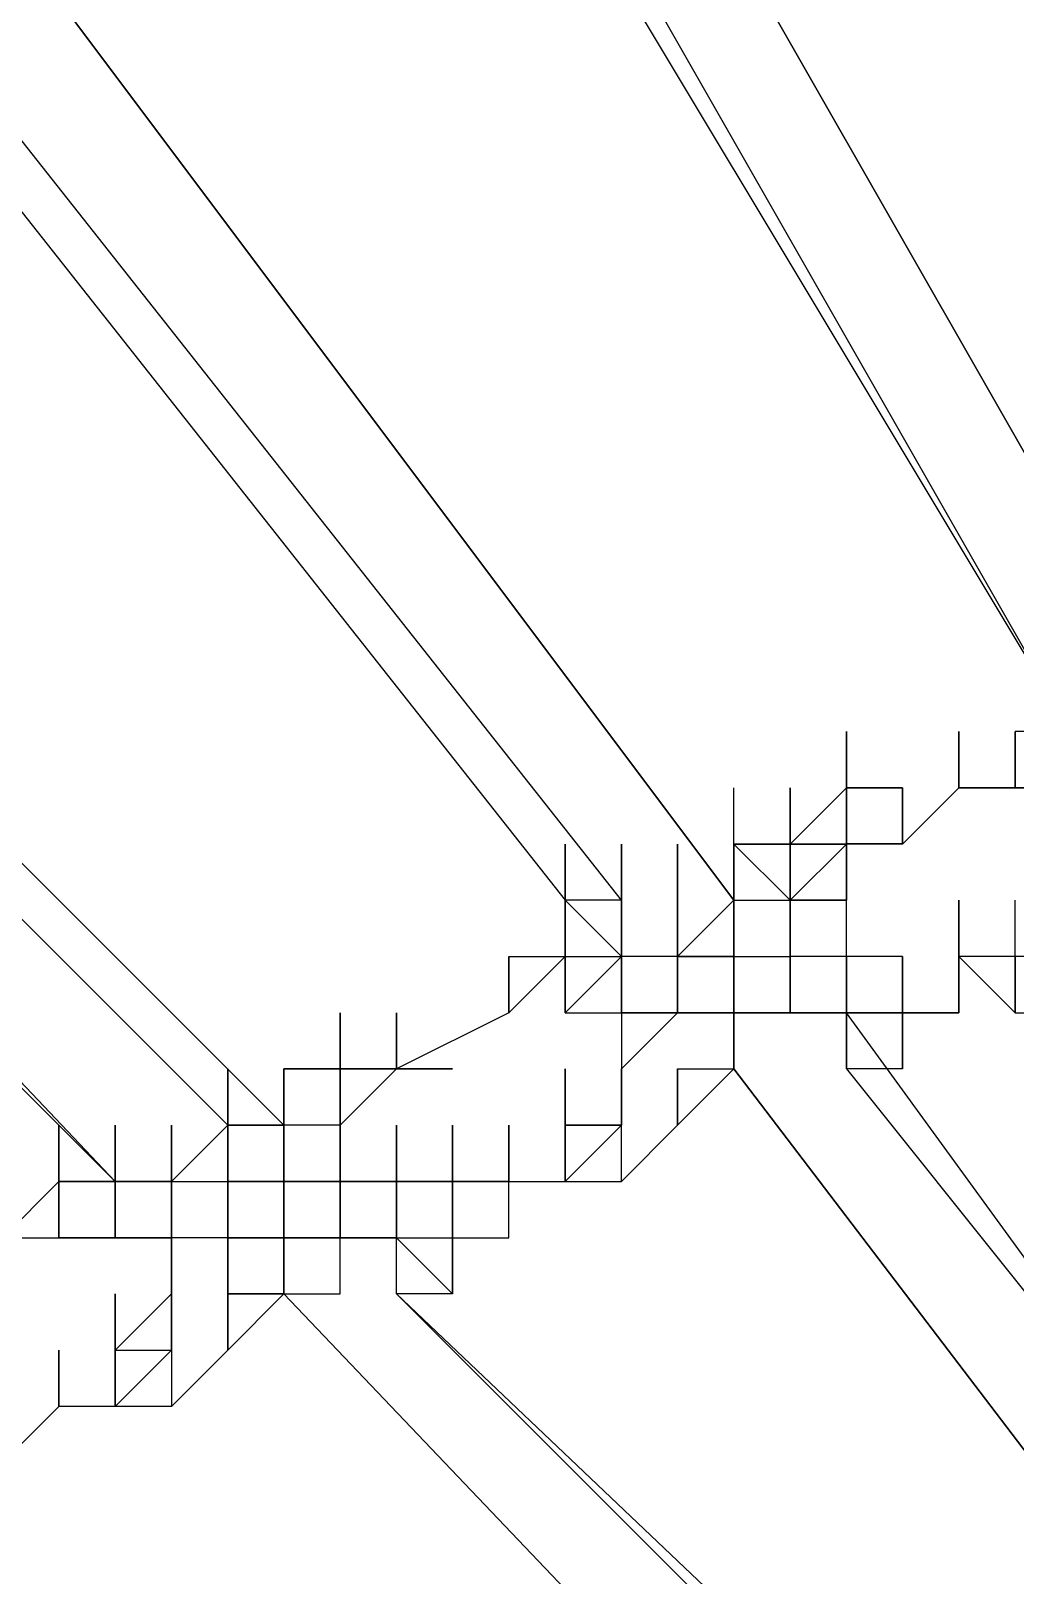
# Model space of a CAD drawing. Header units: inches. Extents: x 3324238 to 135265466, y -1036581 to 20094598.
# Drawn here: x 3353725.373 to 3353726.783, y -519022.365 to -519020.153 of the extents above; entities that cross this region are included whole.
import ezdxf

# ---------------------------------------------------------------- set-up
doc = ezdxf.new("R2010")
doc.units = ezdxf.units.IN
doc.header["$MEASUREMENT"] = 0
doc.layers.add('PDF_Geometry', color=7, linetype='Continuous')

msp = doc.modelspace()

# ---------------------------------------------------------------- linework, layer by layer
at = {"layer": 'PDF_Geometry', "color": 32, "lineweight": 13, "true_color": 0xdd6e00}
msp.add_lwpolyline([(3353740.2386, -519026.0718, 1.00015), (3353717.3563, -519026.0718), (3353717.3563, -519077.0734)], format="xyb", dxfattribs=at)
at = {"layer": 'PDF_Geometry', "lineweight": 25}
for points in [[(3353726.9443, -519021.1569), (3353726.9443, -519021.2375), (3353726.9443, -519021.1569), (3353726.9443, -519021.2375), (3353726.9443, -519021.1569), (3353726.9443, -519021.0763), (3353726.9443, -519021.1569), (3353726.9443, -519021.2375), (3353727.0249, -519021.2375), (3353727.0249, -519021.1569), (3353727.0249, -519021.0763), (3353727.0249, -519021.1569), (3353726.9443, -519021.1569), (3353726.9443, -519021.2375), (3353726.9443, -519021.1569), (3353726.8637, -519021.1569), (3353726.8637, -519021.2375), (3353726.8637, -519021.1569), (3353726.8637, -519021.2375), (3353726.8637, -519021.1569), (3353725.8969, -519019.5455), (3353725.8969, -519019.4649), (3353725.8969, -519019.3843)], [(3353725.8969, -519019.4649), (3353726.8637, -519021.1569), (3353726.7832, -519021.1569), (3353726.7832, -519021.2375), (3353726.8637, -519021.2375), (3353726.7832, -519021.2375), (3353726.7026, -519021.2375), (3353726.7026, -519021.1569), (3353726.7026, -519021.2375), (3353726.7026, -519021.1569)], [(3353727.0249, -519021.1569), (3353726.058, -519019.4649), (3353727.0249, -519021.1569)], [(3353725.1717, -519019.7872), (3353726.3803, -519021.3986), (3353726.3803, -519021.4792), (3353726.2997, -519021.4792), (3353726.2997, -519021.5598), (3353726.2997, -519021.4792), (3353726.2192, -519021.4792), (3353726.2192, -519021.3986), (3353726.1386, -519021.3986), (3353726.1386, -519021.3181), (3353726.1386, -519021.3986), (3353726.1386, -519021.4792), (3353726.058, -519021.5598), (3353725.8969, -519021.6403), (3353725.8969, -519021.5598), (3353725.8969, -519021.6403), (3353725.8969, -519021.5598), (3353725.8969, -519021.6403), (3353725.8969, -519021.5598), (3353725.8969, -519021.6403), (3353725.9774, -519021.6403)], [(3353726.5414, -519021.5598), (3353726.4609, -519021.5598), (3353726.3803, -519021.5598), (3353726.3803, -519021.4792), (3353726.3803, -519021.5598), (3353726.3803, -519021.4792), (3353726.3803, -519021.5598), (3353726.3803, -519021.4792), (3353726.3803, -519021.3986), (3353726.3803, -519021.4792), (3353726.3803, -519021.3986), (3353725.1717, -519019.7872)], [(3353724.93, -519019.8678), (3353726.1386, -519021.3986), (3353726.2192, -519021.4792), (3353726.1386, -519021.5598), (3353726.2192, -519021.5598), (3353726.2192, -519021.6403), (3353726.2192, -519021.7209), (3353726.2192, -519021.6403), (3353726.2192, -519021.7209), (3353726.2192, -519021.6403), (3353726.2192, -519021.7209)], [(3353726.058, -519021.4792), (3353726.1386, -519021.4792), (3353726.2192, -519021.4792), (3353726.2192, -519021.3986), (3353725.0106, -519019.8678)], [(3353725.6552, -519021.7209), (3353724.1243, -519020.1901)], [(3353724.2049, -519020.19), (3353725.7357, -519021.7209), (3353725.7357, -519021.8015), (3353725.7357, -519021.8821), (3353725.7357, -519021.8015), (3353725.7357, -519021.8821), (3353725.7357, -519021.8015), (3353725.7357, -519021.8821), (3353725.7357, -519021.8015), (3353725.7357, -519021.8821), (3353725.7357, -519021.8015), (3353725.7357, -519021.7209), (3353725.7357, -519021.6403)], [(3353725.3329, -519021.8821), (3353725.4134, -519021.8821), (3353725.4134, -519021.8015), (3353725.4134, -519021.8821), (3353725.4134, -519021.8015), (3353725.4134, -519021.8821), (3353725.4134, -519021.8015), (3353725.4134, -519021.8821), (3353725.4134, -519021.8015), (3353725.4134, -519021.7209), (3353725.4134, -519021.8015), (3353725.3329, -519021.8821), (3353725.4134, -519021.8821), (3353725.4134, -519021.8015), (3353725.494, -519021.8015), (3353725.494, -519021.8821), (3353725.5746, -519021.8821), (3353725.5746, -519021.8015), (3353725.494, -519021.8015), (3353725.494, -519021.7209), (3353725.494, -519021.8015), (3353723.9632, -519020.2706)], [(3353724.0437, -519020.2706), (3353725.494, -519021.8015), (3353725.494, -519021.8821), (3353725.494, -519021.8015), (3353725.4134, -519021.8015), (3353725.4134, -519021.8821), (3353725.494, -519021.8821), (3353725.494, -519021.8015), (3353725.494, -519021.7209), (3353725.494, -519021.8015), (3353725.494, -519021.8821), (3353725.494, -519021.8015), (3353725.5746, -519021.8015), (3353725.6552, -519021.7209), (3353725.7357, -519021.7209), (3353725.6552, -519021.7209), (3353725.6552, -519021.8015), (3353725.6552, -519021.8821), (3353725.5746, -519021.8821), (3353725.5746, -519021.8015), (3353725.6552, -519021.8015), (3353725.6552, -519021.7209), (3353725.6552, -519021.8015), (3353725.6552, -519021.7209), (3353725.6552, -519021.6403)], [(3353726.622, -519021.2375), (3353726.622, -519021.3181), (3353726.622, -519021.2375), (3353726.5414, -519021.2375), (3353726.622, -519021.2375), (3353726.622, -519021.3181), (3353726.5414, -519021.3181), (3353726.5414, -519021.2375), (3353726.5414, -519021.1569), (3353726.5414, -519021.2375), (3353726.5414, -519021.1569)], [(3353726.7026, -519021.2375), (3353726.7026, -519021.1569)], [(3353726.7832, -519021.2375), (3353726.7832, -519021.1569)], [(3353726.7832, -519021.2375), (3353726.7832, -519021.1569)], [(3353726.2192, -519021.3986), (3353726.2192, -519021.3181), (3353726.2192, -519021.3986), (3353726.2192, -519021.4792), (3353726.2192, -519021.5598), (3353726.2997, -519021.5598), (3353726.2997, -519021.4792), (3353726.2997, -519021.3986), (3353726.2997, -519021.4792), (3353726.2997, -519021.5598), (3353726.3803, -519021.5598), (3353726.3803, -519021.4792), (3353726.3803, -519021.3986), (3353726.3803, -519021.4792), (3353726.3803, -519021.3986), (3353726.3803, -519021.4792), (3353726.4609, -519021.4792), (3353726.4609, -519021.5598), (3353726.4609, -519021.4792), (3353726.4609, -519021.5598), (3353726.4609, -519021.4792), (3353726.4609, -519021.3986), (3353726.4609, -519021.4792), (3353726.4609, -519021.3986), (3353726.4609, -519021.4792), (3353726.4609, -519021.3986), (3353726.4609, -519021.4792), (3353726.4609, -519021.3986), (3353726.4609, -519021.4792), (3353726.4609, -519021.3986), (3353726.4609, -519021.3181), (3353726.5414, -519021.3181), (3353726.4609, -519021.3181), (3353726.4609, -519021.2375), (3353726.4609, -519021.3181), (3353726.5414, -519021.3181), (3353726.5414, -519021.2375), (3353726.4609, -519021.3181), (3353726.4609, -519021.2375), (3353726.4609, -519021.3181), (3353726.4609, -519021.2375), (3353726.4609, -519021.3181), (3353726.3803, -519021.3181), (3353726.3803, -519021.2375)], [(3353727.8306, -519023.3324), (3353726.5414, -519021.5598), (3353726.5414, -519021.6403), (3353726.5414, -519021.5598), (3353726.5414, -519021.4792), (3353726.5414, -519021.3986), (3353726.4609, -519021.3986), (3353726.4609, -519021.3181), (3353726.4609, -519021.2375), (3353726.4609, -519021.3181), (3353726.5414, -519021.3181), (3353726.5414, -519021.2375), (3353726.5414, -519021.3181), (3353726.5414, -519021.2375), (3353726.5414, -519021.3181), (3353726.5414, -519021.2375), (3353726.5414, -519021.3181), (3353726.5414, -519021.2375), (3353726.5414, -519021.3181), (3353726.5414, -519021.2375)], [(3353726.5414, -519021.3181), (3353726.5414, -519021.2375), (3353726.5414, -519021.3181)], [(3353726.5414, -519021.3181), (3353726.5414, -519021.2375)], [(3353726.5415, -519021.318), (3353726.5415, -519021.2375)], [(3353726.5415, -519021.318), (3353726.5415, -519021.2375)], [(3353726.7026, -519021.2375), (3353726.622, -519021.3181)], [(3353726.622, -519021.318), (3353726.622, -519021.2375)], [(3353726.7832, -519021.2375), (3353726.7026, -519021.2375), (3353726.7832, -519021.2375)], [(3353726.1386, -519021.5598), (3353726.1386, -519021.4792), (3353726.1386, -519021.3986), (3353726.1386, -519021.4792), (3353726.2192, -519021.4792), (3353726.2192, -519021.5598), (3353726.2192, -519021.4792), (3353726.2192, -519021.5598), (3353726.2997, -519021.5598), (3353726.2997, -519021.4792), (3353726.2997, -519021.5598), (3353726.2997, -519021.4792), (3353726.2997, -519021.5598), (3353726.2997, -519021.4792), (3353726.2997, -519021.5598), (3353726.2997, -519021.4792), (3353726.2997, -519021.5598), (3353726.2997, -519021.4792), (3353726.2997, -519021.5598), (3353726.2997, -519021.4792), (3353726.2997, -519021.3986), (3353726.2997, -519021.4792), (3353726.2997, -519021.3986), (3353726.2997, -519021.4792), (3353726.2997, -519021.3986), (3353726.2997, -519021.3181)], [(3353726.1386, -519021.4792), (3353726.1386, -519021.3986), (3353726.1386, -519021.3181)], [(3353726.2997, -519021.5598), (3353726.3803, -519021.5598), (3353726.3803, -519021.6403), (3353726.3803, -519021.5598), (3353726.3803, -519021.4792), (3353726.4609, -519021.4792), (3353726.4609, -519021.5598), (3353726.5414, -519021.5598), (3353726.5414, -519021.4792), (3353726.5414, -519021.5598), (3353726.5414, -519021.4792), (3353726.5414, -519021.5598), (3353726.5414, -519021.4792), (3353726.5414, -519021.5598), (3353726.5414, -519021.6403), (3353726.5414, -519021.5598), (3353726.5414, -519021.4792), (3353726.5414, -519021.5598), (3353726.5414, -519021.4792), (3353726.4609, -519021.4792), (3353726.4609, -519021.3986), (3353726.4609, -519021.3181)], [(3353726.622, -519021.6403), (3353726.622, -519021.5598), (3353726.622, -519021.4792), (3353726.5414, -519021.4792), (3353726.5414, -519021.3986), (3353726.5414, -519021.3181), (3353726.4609, -519021.3986), (3353726.3803, -519021.3181), (3353726.4609, -519021.3181), (3353726.3803, -519021.3181), (3353726.3803, -519021.3986), (3353726.4609, -519021.3986), (3353726.4609, -519021.4792), (3353726.4609, -519021.3986), (3353726.4609, -519021.4792), (3353726.4609, -519021.5598), (3353726.4609, -519021.4792), (3353726.4609, -519021.3986), (3353726.4609, -519021.3181), (3353726.4609, -519021.3986), (3353726.4609, -519021.4792), (3353726.4609, -519021.5598), (3353726.4609, -519021.4792), (3353726.4609, -519021.3986), (3353726.4609, -519021.4792), (3353726.4609, -519021.3986), (3353726.4609, -519021.4792), (3353726.4609, -519021.3986), (3353726.4609, -519021.4792), (3353726.4609, -519021.3986), (3353726.4609, -519021.3181), (3353726.5414, -519021.3181), (3353726.4609, -519021.3181), (3353726.4609, -519021.3986), (3353726.5414, -519021.3986)], [(3353726.3803, -519021.3986), (3353726.3803, -519021.3181)], [(3353726.3803, -519021.3986), (3353726.3803, -519021.3181)], [(3353726.3803, -519021.3986), (3353726.3803, -519021.3181)], [(3353726.3803, -519021.3986), (3353726.3803, -519021.3181)], [(3353726.4609, -519021.3986), (3353726.4609, -519021.3181)], [(3353726.4609, -519021.3986), (3353726.4609, -519021.3181)], [(3353726.622, -519021.318), (3353726.5414, -519021.318)], [(3353726.5414, -519021.3181), (3353726.5414, -519021.3986), (3353726.5414, -519021.3181)], [(3353727.5083, -519023.5741), (3353725.8969, -519021.9626), (3353725.8969, -519021.8821), (3353725.8969, -519021.8015), (3353725.8969, -519021.8821), (3353725.8969, -519021.8015), (3353725.8969, -519021.8821), (3353725.9774, -519021.8821), (3353726.058, -519021.8821), (3353726.058, -519021.8015), (3353726.058, -519021.7209), (3353726.058, -519021.8015), (3353726.1386, -519021.8015), (3353726.2192, -519021.7209), (3353726.1386, -519021.7209), (3353726.1386, -519021.8015), (3353726.1386, -519021.7209), (3353726.2192, -519021.7209), (3353726.2192, -519021.6403), (3353726.2192, -519021.7209), (3353726.2192, -519021.6403), (3353726.2997, -519021.5598), (3353726.3803, -519021.5598), (3353726.3803, -519021.4792), (3353726.2997, -519021.4792), (3353726.2997, -519021.5598), (3353726.2997, -519021.4792), (3353726.2997, -519021.3986), (3353726.2997, -519021.4792), (3353726.2997, -519021.5598), (3353726.2997, -519021.4792), (3353726.2997, -519021.5598), (3353726.2192, -519021.5598), (3353726.2192, -519021.4792), (3353726.2192, -519021.5598), (3353726.2997, -519021.5598), (3353726.2997, -519021.4792), (3353726.3803, -519021.4792), (3353726.3803, -519021.5598), (3353726.3803, -519021.4792), (3353726.3803, -519021.5598), (3353726.3803, -519021.6403), (3353727.6695, -519023.3324)], [(3353726.1386, -519021.4792), (3353726.1386, -519021.3986)], [(3353726.2192, -519021.4792), (3353726.2192, -519021.3986)], [(3353726.2192, -519021.4792), (3353726.2192, -519021.3986)], [(3353726.2192, -519021.4792), (3353726.2192, -519021.3986)], [(3353726.2997, -519021.4792), (3353726.2997, -519021.3986)], [(3353726.2997, -519021.4792), (3353726.2997, -519021.3986)], [(3353726.3803, -519021.5598), (3353726.3803, -519021.4792), (3353726.3803, -519021.3986)], [(3353726.3803, -519021.4792), (3353726.3803, -519021.5598), (3353726.3803, -519021.4792), (3353726.3803, -519021.3986)], [(3353726.4609, -519021.3986), (3353726.4609, -519021.4792), (3353726.4609, -519021.3986)], [(3353726.5414, -519021.4792), (3353726.4609, -519021.4792), (3353726.4609, -519021.3986)], [(3353726.4609, -519021.4792), (3353726.4609, -519021.3986)], [(3353726.4609, -519021.3986), (3353726.4609, -519021.4792)], [(3353726.4609, -519021.4792), (3353726.4609, -519021.3986)], [(3353726.4609, -519021.4792), (3353726.4609, -519021.3986)], [(3353726.4609, -519021.4792), (3353726.4609, -519021.3986)], [(3353726.7026, -519021.5598), (3353726.622, -519021.5598), (3353726.622, -519021.4792), (3353726.622, -519021.5598), (3353726.7026, -519021.5598), (3353726.7026, -519021.4792), (3353726.7026, -519021.3986), (3353726.7026, -519021.4792), (3353726.7026, -519021.5598), (3353726.7026, -519021.4792), (3353726.7026, -519021.5598), (3353726.7026, -519021.4792)], [(3353726.7832, -519021.4792), (3353726.7832, -519021.3986)], [(3353726.7832, -519021.4792), (3353726.7832, -519021.3986)], [(3353726.1386, -519021.5598), (3353726.1386, -519021.4792)], [(3353726.2192, -519021.5598), (3353726.2192, -519021.4792)], [(3353726.2192, -519021.5598), (3353726.2192, -519021.4792)], [(3353726.2192, -519021.5598), (3353726.2192, -519021.4792)], [(3353727.6695, -519023.3324), (3353726.3803, -519021.6403), (3353726.3803, -519021.5598), (3353726.2997, -519021.5598), (3353726.2997, -519021.4792)], [(3353726.2997, -519021.5598), (3353726.2997, -519021.4792)], [(3353726.2997, -519021.5598), (3353726.2997, -519021.4792)], [(3353726.3803, -519021.5598), (3353726.3803, -519021.4792)], [(3353726.3803, -519021.5598), (3353726.3803, -519021.4792)], [(3353726.3803, -519021.5598), (3353726.3803, -519021.4792)], [(3353726.5414, -519021.5598), (3353726.5414, -519021.4792)], [(3353726.622, -519021.5598), (3353726.622, -519021.4792)], [(3353726.622, -519021.5598), (3353726.622, -519021.4792)], [(3353726.622, -519021.5598), (3353726.622, -519021.4792)], [(3353725.494, -519022.0432), (3353725.5746, -519021.9626), (3353725.5746, -519021.8821), (3353725.5746, -519021.9626), (3353725.5746, -519022.0432), (3353725.5746, -519022.1238), (3353725.6552, -519022.0432), (3353725.6552, -519021.9626), (3353725.7357, -519021.9626), (3353725.7357, -519021.8821), (3353725.7357, -519021.9626), (3353725.7357, -519021.8821), (3353725.7357, -519021.8015), (3353725.6552, -519021.8015), (3353725.7357, -519021.8015), (3353725.8163, -519021.8015), (3353725.8163, -519021.7209), (3353725.8163, -519021.6403), (3353725.8163, -519021.5598), (3353725.8163, -519021.6403), (3353725.8163, -519021.5598), (3353725.8163, -519021.6403), (3353725.8163, -519021.5598), (3353725.8163, -519021.6403), (3353725.8163, -519021.7209), (3353725.8163, -519021.6403), (3353725.8163, -519021.7209), (3353725.8163, -519021.8015), (3353725.8163, -519021.7209), (3353725.8163, -519021.8015), (3353725.8163, -519021.8821), (3353725.8969, -519021.8821), (3353725.8969, -519021.8015), (3353725.8969, -519021.7209)], [(3353725.8163, -519021.6403), (3353725.8163, -519021.5598)], [(3353725.8163, -519021.6403), (3353725.8163, -519021.5598)], [(3353725.8163, -519021.6404), (3353725.8163, -519021.5598)], [(3353725.8969, -519021.6403), (3353725.8969, -519021.5598)], [(3353725.8969, -519021.6403), (3353725.8969, -519021.5598)], [(3353725.8969, -519021.6404), (3353725.8969, -519021.5598)], [(3353726.3803, -519021.6403), (3353726.3803, -519021.5598)], [(3353726.3803, -519021.6404), (3353726.3803, -519021.5598)], [(3353726.3803, -519021.6403), (3353726.3803, -519021.5598)], [(3353726.3803, -519021.6403), (3353726.3803, -519021.5598)], [(3353726.3803, -519021.6403), (3353726.3803, -519021.5598)], [(3353726.3803, -519021.6403), (3353726.3803, -519021.5598)], [(3353726.5414, -519021.5598), (3353726.622, -519021.5598), (3353726.5414, -519021.5598)], [(3353725.494, -519022.1238), (3353725.5746, -519022.0432), (3353725.5746, -519021.9626), (3353725.5746, -519021.8821), (3353725.5746, -519021.8015), (3353725.5746, -519021.8821), (3353725.5746, -519021.8015), (3353725.6552, -519021.8015), (3353725.6552, -519021.7209), (3353725.6552, -519021.6403), (3353725.6552, -519021.7209), (3353725.6552, -519021.6403), (3353725.6552, -519021.7209), (3353725.6552, -519021.8015), (3353725.6552, -519021.7209), (3353725.6552, -519021.8015), (3353725.6552, -519021.8821), (3353725.5746, -519021.8821), (3353725.494, -519021.8821)], [(3353725.6552, -519021.7209), (3353725.6552, -519021.8015), (3353725.6552, -519021.8821), (3353725.5746, -519021.8821), (3353725.5746, -519021.9626), (3353725.5746, -519021.8821), (3353725.5746, -519021.9626), (3353725.5746, -519021.8821), (3353725.5746, -519021.8015), (3353725.6552, -519021.8015), (3353725.7357, -519021.8015), (3353725.7357, -519021.8821), (3353725.7357, -519021.9626), (3353725.8163, -519021.9626), (3353725.8163, -519021.8821), (3353725.8163, -519021.8015), (3353725.8163, -519021.7209), (3353725.8163, -519021.6403), (3353725.8163, -519021.7209), (3353725.8163, -519021.8015), (3353725.8163, -519021.8821), (3353725.8163, -519021.8015), (3353725.8163, -519021.8821), (3353725.7357, -519021.8821), (3353725.7357, -519021.9626), (3353725.7357, -519021.8821), (3353725.6552, -519021.8821), (3353725.7357, -519021.8821), (3353725.7357, -519021.8015), (3353725.7357, -519021.7209), (3353725.7357, -519021.8015), (3353725.8163, -519021.8015), (3353725.8163, -519021.7209), (3353725.8163, -519021.8015), (3353725.8163, -519021.7209), (3353725.8163, -519021.8015), (3353725.8163, -519021.8821), (3353725.8969, -519021.8821), (3353725.9774, -519021.9626), (3353725.8969, -519021.9626)], [(3353725.6552, -519021.8015), (3353725.6552, -519021.7209), (3353725.6552, -519021.6403)], [(3353725.7357, -519021.7209), (3353725.7357, -519021.6403), (3353725.7357, -519021.7209)], [(3353725.7357, -519021.6403), (3353725.8163, -519021.6403), (3353725.7357, -519021.6403)], [(3353725.7357, -519021.7209), (3353725.7357, -519021.6403)], [(3353725.7357, -519021.7209), (3353725.7357, -519021.6403)], [(3353725.7357, -519021.7209), (3353725.7357, -519021.6403)], [(3353725.7357, -519021.7209), (3353725.7357, -519021.6403)], [(3353725.7357, -519021.7209), (3353725.7357, -519021.6403)], [(3353725.7357, -519021.7209), (3353725.7357, -519021.6403)], [(3353725.7357, -519021.7209), (3353725.7357, -519021.6403)], [(3353725.7357, -519021.7209), (3353725.7357, -519021.6404)], [(3353725.8969, -519021.6403), (3353725.8163, -519021.7209), (3353725.8163, -519021.6403)], [(3353725.8969, -519021.6403), (3353725.8163, -519021.6403), (3353725.8969, -519021.6403)], [(3353725.9774, -519021.6403), (3353725.8969, -519021.6403)], [(3353726.1386, -519021.6403), (3353726.1386, -519021.7209), (3353726.1386, -519021.6403), (3353726.1386, -519021.7209), (3353726.1386, -519021.8015), (3353726.2192, -519021.8015), (3353726.2997, -519021.7209), (3353726.2192, -519021.8015), (3353726.2192, -519021.7209), (3353726.2192, -519021.6404)], [(3353726.1386, -519021.7209), (3353726.1386, -519021.6403)], [(3353726.2192, -519021.7209), (3353726.2192, -519021.6403)], [(3353726.2192, -519021.7209), (3353726.2192, -519021.6403)], [(3353726.2192, -519021.7209), (3353726.2192, -519021.6403)], [(3353726.5414, -519021.6403), (3353727.8306, -519023.2518)], [(3353725.4134, -519021.8821), (3353725.4134, -519021.8015), (3353725.494, -519021.8015), (3353725.494, -519021.7209)], [(3353725.5746, -519021.8015), (3353725.5746, -519021.7209)], [(3353725.5746, -519021.9626), (3353725.5746, -519021.8821), (3353725.5746, -519021.8015), (3353725.5746, -519021.7209), (3353725.5746, -519021.8015), (3353725.5746, -519021.7209)], [(3353725.6552, -519021.7209), (3353725.7357, -519021.7209)], [(3353725.7357, -519021.7209), (3353725.6552, -519021.7209)], [(3353727.3472, -519023.6546), (3353725.7357, -519021.9626), (3353725.7357, -519021.8821), (3353725.7357, -519021.8015), (3353725.7357, -519021.7209), (3353725.7357, -519021.8015), (3353725.7357, -519021.7209), (3353725.7357, -519021.8015), (3353725.7357, -519021.8821), (3353725.7357, -519021.9626), (3353727.3472, -519023.6546)], [(3353725.8163, -519021.8015), (3353725.7357, -519021.8015), (3353725.7357, -519021.7209)], [(3353725.7357, -519021.8015), (3353725.7357, -519021.7209)], [(3353725.8163, -519021.7209), (3353725.7357, -519021.7209)], [(3353725.8163, -519021.8015), (3353725.7357, -519021.8015), (3353725.7357, -519021.7209)], [(3353725.8163, -519021.8821), (3353725.8163, -519021.8015), (3353725.8969, -519021.8015), (3353725.9774, -519021.8015), (3353725.9774, -519021.8821), (3353725.9774, -519021.8015), (3353725.9774, -519021.8821), (3353725.9774, -519021.8015), (3353725.9774, -519021.7209), (3353725.9774, -519021.8015)], [(3353725.8163, -519021.8015), (3353725.8163, -519021.7209)], [(3353725.8163, -519021.8015), (3353725.8163, -519021.7209)], [(3353725.8163, -519021.8015), (3353725.8163, -519021.7209)], [(3353725.8163, -519021.8015), (3353725.8163, -519021.7209)], [(3353725.8163, -519021.8015), (3353725.8163, -519021.7209)], [(3353725.8163, -519021.8015), (3353725.8163, -519021.7209)], [(3353725.8163, -519021.8015), (3353725.8163, -519021.7209)], [(3353726.058, -519021.8015), (3353725.9774, -519021.8015), (3353725.9774, -519021.8821), (3353725.9774, -519021.8015), (3353725.9774, -519021.8821), (3353725.9774, -519021.8015), (3353725.9774, -519021.7209), (3353725.9774, -519021.8015), (3353725.9774, -519021.7209), (3353725.9774, -519021.8015), (3353725.8969, -519021.8015), (3353725.8969, -519021.8821), (3353725.8969, -519021.8015), (3353725.8969, -519021.7209), (3353725.8969, -519021.8015), (3353725.8969, -519021.7209)], [(3353725.8969, -519021.8015), (3353725.8969, -519021.7209)], [(3353725.9774, -519021.9626), (3353725.9774, -519021.8821), (3353725.9774, -519021.8015), (3353725.9774, -519021.8821), (3353725.9774, -519021.8015), (3353726.058, -519021.8015), (3353726.058, -519021.7209), (3353726.058, -519021.8015), (3353726.1386, -519021.8015), (3353726.1386, -519021.7209)], [(3353726.058, -519021.8015), (3353726.058, -519021.7209)], [(3353725.4134, -519021.8015), (3353725.494, -519021.8015), (3353725.4134, -519021.8015)], [(3353725.4135, -519021.882), (3353725.4135, -519021.8015)], [(3353725.494, -519021.8821), (3353725.494, -519021.8015)], [(3353725.7357, -519021.8821), (3353725.6552, -519021.8821), (3353725.6552, -519021.8015), (3353725.6552, -519021.8821), (3353725.6552, -519021.8015)], [(3353725.6552, -519021.8821), (3353725.6552, -519021.8015)], [(3353725.6552, -519021.8821), (3353725.6552, -519021.8015)], [(3353725.7357, -519021.8821), (3353725.7357, -519021.8015)], [(3353725.7357, -519021.8821), (3353725.7357, -519021.8015)], [(3353725.8163, -519021.8821), (3353725.8163, -519021.8015)], [(3353725.8163, -519021.8015), (3353725.8163, -519021.8821)], [(3353725.8969, -519021.8015), (3353725.8163, -519021.8015), (3353725.8969, -519021.8015)], [(3353727.4277, -519023.8158), (3353727.4277, -519023.8964), (3353727.4277, -519023.8158), (3353727.4277, -519023.8964), (3353727.4277, -519023.8158), (3353727.4277, -519023.8964), (3353727.5083, -519023.8964), (3353727.5083, -519023.8158), (3353727.5083, -519023.7352), (3353727.5083, -519023.6546), (3353727.5083, -519023.5741), (3353727.5083, -519023.4935), (3353725.8969, -519021.9626), (3353725.8969, -519021.8821), (3353725.8969, -519021.8015), (3353725.8969, -519021.8821), (3353725.8969, -519021.8015), (3353725.8969, -519021.8821), (3353725.8969, -519021.8015), (3353725.8969, -519021.8821), (3353725.8969, -519021.8015), (3353725.8969, -519021.8821)], [(3353725.8969, -519021.882), (3353725.8969, -519021.8015)], [(3353725.8969, -519021.9626), (3353725.8969, -519021.8821), (3353725.8969, -519021.8015)], [(3353725.8969, -519021.8821), (3353725.8969, -519021.8015)], [(3353725.9774, -519021.8015), (3353725.9774, -519021.8821)], [(3353725.9774, -519021.8821), (3353725.9774, -519021.8015), (3353725.9774, -519021.8821)], [(3353725.9774, -519021.8821), (3353725.9774, -519021.8015)], [(3353725.9774, -519021.8015), (3353725.9774, -519021.8821), (3353725.9774, -519021.8015)], [(3353725.9774, -519021.8821), (3353725.9774, -519021.8015)], [(3353726.058, -519021.8015), (3353726.1386, -519021.8015)], [(3353725.4134, -519021.8821), (3353725.494, -519021.8821), (3353725.4134, -519021.8821)], [(3353725.5746, -519021.9626), (3353725.5746, -519021.882)], [(3353725.5746, -519021.9626), (3353725.5746, -519021.8821)], [(3353725.7357, -519021.9626), (3353725.7357, -519021.8821)], [(3353725.7357, -519021.8821), (3353725.8163, -519021.8821), (3353725.7357, -519021.8821)], [(3353725.8969, -519021.8821), (3353725.8163, -519021.8821)], [(3353725.8969, -519021.9626), (3353725.8969, -519021.8821)], [(3353725.494, -519021.9626), (3353725.494, -519022.0432), (3353725.494, -519022.1238), (3353725.494, -519022.0432), (3353725.494, -519022.1238), (3353725.4134, -519022.1238), (3353725.4134, -519022.0432)], [(3353725.494, -519022.0432), (3353725.494, -519021.9626)], [(3353725.494, -519022.0432), (3353725.494, -519021.9626)], [(3353725.7357, -519021.9626), (3353725.6552, -519022.0432)], [(3353725.5746, -519022.1238), (3353725.494, -519022.1238), (3353725.494, -519022.0432), (3353725.494, -519022.1238), (3353725.4134, -519022.1238)], [(3353725.4135, -519022.1238), (3353725.4135, -519022.0432)], [(3353725.494, -519022.1238), (3353725.494, -519022.0432)], [(3353725.494, -519022.0432), (3353725.5746, -519022.0432)], [(3353725.3329, -519022.2043), (3353725.4134, -519022.1238)]]:
    msp.add_lwpolyline(points, dxfattribs=at)
for points in [[(3353726.5414, -519021.2375), (3353726.5414, -519021.3181)], [(3353726.2997, -519021.3181), (3353726.2997, -519021.3986)], [(3353726.3803, -519021.318), (3353726.3803, -519021.3986)], [(3353726.3803, -519021.3181), (3353726.3803, -519021.3986)], [(3353726.3803, -519021.3181), (3353726.3803, -519021.3986)], [(3353726.3803, -519021.3181), (3353726.3803, -519021.3986)], [(3353726.3803, -519021.3181), (3353726.3803, -519021.3986)], [(3353726.7832, -519021.4792), (3353726.7026, -519021.4792), (3353726.7832, -519021.5598), (3353726.7832, -519021.4792), (3353726.7832, -519021.5598), (3353726.8637, -519021.5598), (3353726.8637, -519021.4792), (3353726.8637, -519021.3986), (3353726.8637, -519021.3181), (3353726.8637, -519021.3986), (3353726.8637, -519021.4792)], [(3353726.1386, -519021.3986), (3353726.1386, -519021.4792)], [(3353726.2997, -519021.3986), (3353726.2997, -519021.4792)], [(3353726.4609, -519021.5598), (3353726.3803, -519021.5598), (3353726.3803, -519021.6403), (3353726.3803, -519021.5598), (3353726.3803, -519021.4792), (3353726.3803, -519021.3986), (3353726.2997, -519021.4792), (3353726.2997, -519021.3986), (3353726.2997, -519021.4792), (3353726.3803, -519021.4792), (3353726.3803, -519021.3986), (3353726.4609, -519021.3986), (3353726.4609, -519021.4792), (3353726.4609, -519021.3986), (3353726.4609, -519021.4792), (3353726.4609, -519021.5598), (3353726.3803, -519021.5598), (3353726.3803, -519021.6403), (3353726.3803, -519021.5598)], [(3353726.4609, -519021.3986), (3353726.4609, -519021.4792)], [(3353726.058, -519021.4792), (3353726.058, -519021.5598), (3353726.1386, -519021.4792), (3353726.1386, -519021.5598), (3353726.1386, -519021.4792), (3353726.1386, -519021.5598), (3353726.1386, -519021.4792), (3353726.058, -519021.5598), (3353726.058, -519021.4792), (3353726.058, -519021.5598)], [(3353726.2192, -519021.4792), (3353726.2192, -519021.5598)], [(3353726.2997, -519021.4792), (3353726.2997, -519021.5598)], [(3353726.622, -519021.5598), (3353726.622, -519021.4792), (3353726.622, -519021.5598), (3353726.622, -519021.6403), (3353726.5414, -519021.6403), (3353726.5414, -519021.5598)], [(3353725.8163, -519021.5598), (3353725.8163, -519021.6403)], [(3353725.8163, -519021.5598), (3353725.8163, -519021.6403)], [(3353725.8163, -519021.5598), (3353725.8163, -519021.6403)], [(3353725.8969, -519021.5598), (3353725.8969, -519021.6403)], [(3353726.3803, -519021.5598), (3353726.3803, -519021.6403)], [(3353725.7357, -519021.7209), (3353725.7357, -519021.6403)], [(3353725.7357, -519021.6403), (3353725.7357, -519021.7209)], [(3353725.7357, -519021.6403), (3353725.7357, -519021.7209)], [(3353725.7357, -519021.6403), (3353725.7357, -519021.7209)], [(3353726.2997, -519021.7209), (3353726.2997, -519021.6403), (3353726.3803, -519021.6403), (3353726.2997, -519021.7209), (3353726.2997, -519021.6403)], [(3353725.5746, -519021.7209), (3353725.5746, -519021.8015)], [(3353725.6552, -519021.9626), (3353725.7357, -519021.9626), (3353725.7357, -519021.8821), (3353725.7357, -519021.8015), (3353725.7357, -519021.8821), (3353725.7357, -519021.9626), (3353725.6552, -519021.9626), (3353725.7357, -519021.9626), (3353725.6552, -519021.9626), (3353725.6552, -519022.0432), (3353725.6552, -519021.9626), (3353725.6552, -519021.8821), (3353725.6552, -519021.8015), (3353725.6552, -519021.8821), (3353725.6552, -519021.8015), (3353725.6552, -519021.7209), (3353725.6552, -519021.8015), (3353725.6552, -519021.8821), (3353725.6552, -519021.8015), (3353725.6552, -519021.8821), (3353725.7357, -519021.8821), (3353725.7357, -519021.8015), (3353725.6552, -519021.8015), (3353725.6552, -519021.7209), (3353725.6552, -519021.8015), (3353725.6552, -519021.8821)], [(3353725.9774, -519021.9626), (3353725.9774, -519021.8821)], [(3353725.494, -519021.9626), (3353725.494, -519022.0432)]]:
    msp.add_lwpolyline(points, close=True, dxfattribs=at)
at = {"layer": 'PDF_Geometry', "color": 32, "lineweight": 13, "true_color": 0xdd6e00}
msp.add_arc((3353728.7974, -519026.0638), 11.9246, 359.96181, 180.03819, dxfattribs=at)

doc.saveas('drawing.dxf')
